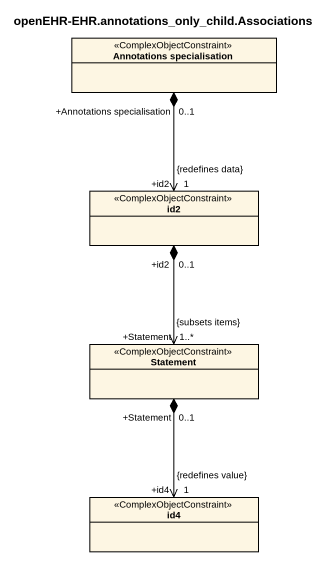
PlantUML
@startuml
title openEHR-EHR.annotations_only_child.Associations
hide circle
hide empty members
class "Annotations specialisation" as Annotations_specialisation <<ComplexObjectConstraint>>
class id2 <<ComplexObjectConstraint>>
class Statement <<ComplexObjectConstraint>>
class id4 <<ComplexObjectConstraint>>
Annotations_specialisation "+Annotations specialisation\n0..1" *--> "+id2\n1\n{redefines data}" id2
id2 "+id2\n0..1" *--> "+Statement\n1..*\n{subsets items}" Statement
Statement "+Statement\n0..1" *--> "+id4\n1\n{redefines value}" id4
@enduml
